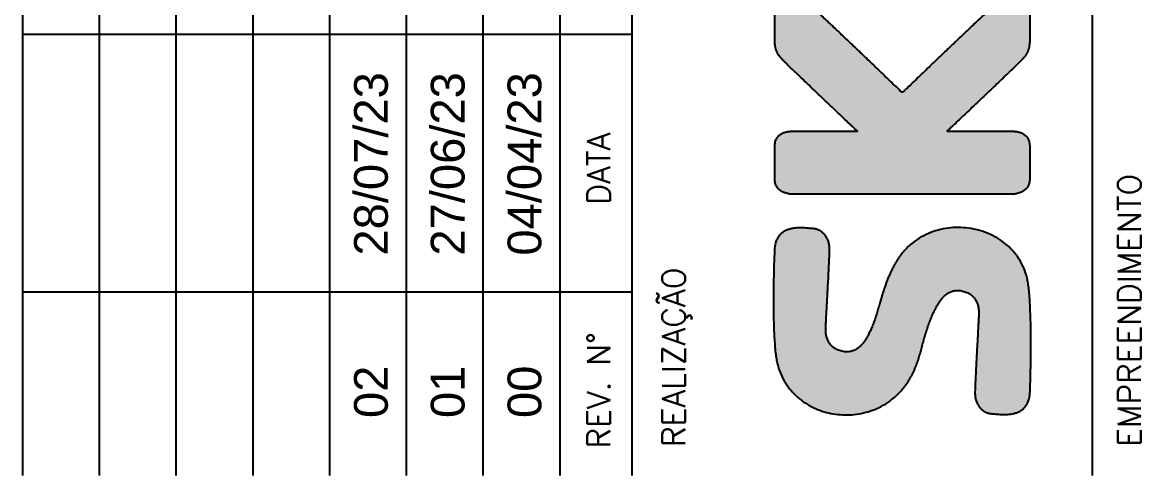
# Model space of a CAD drawing. Header units: millimetres. Extents: x -832 to 3668, y -1574 to 5296.
# Drawn here: x 2733 to 3099.2, y 4398.1 to 4545.9 of the extents above; entities that cross this region are included whole.
import ezdxf

# ---------------------------------------------------------------- set-up
doc = ezdxf.new("R2010")
doc.units = ezdxf.units.MM
doc.header["$LTSCALE"] = 50
for name, color, linetype in [('CARIMBO', 7, 'Continuous'), ('CB', 7, 'Continuous'), ('logo', 10, 'Continuous')]:
    doc.layers.add(name, color=color, linetype=linetype)
doc.styles.add('AR-REF', font='arial.ttf')
doc.styles.add('STYLE3', font='romans.shx')
pattern_1 = [(0, (0, 0), (0, 6.985), [5.08, -1.905]), (90, (0, 0), (-6.985, 4e-16), [5.08, -1.905])]

# ---------------------------------------------------------------- blocks, each defined once
blk = doc.blocks.new('logo skr')
at = {"layer": 'logo'}
h = blk.add_hatch(color=7, dxfattribs=at)
edge = h.paths.add_edge_path()
edge.add_spline(control_points=[(1.762, 2.671), (1.778, 2.666), (1.811, 2.657), (1.861, 2.642), (1.913, 2.628), (1.967, 2.612), (2.022, 2.596), (2.079, 2.58), (2.137, 2.562), (2.197, 2.542), (2.257, 2.522), (2.318, 2.499), (2.38, 2.475), (2.443, 2.449), (2.505, 2.42), (2.568, 2.389), (2.631, 2.356), (2.732, 2.298), (2.862, 2.205), (3.004, 2.065), (3.118, 1.908), (3.206, 1.739), (3.268, 1.56), (3.304, 1.376), (3.316, 1.189), (3.303, 1.003), (3.267, 0.821), (3.207, 0.645), (3.124, 0.48), (3.019, 0.329), (2.892, 0.194), (2.743, 0.08), (2.573, -0.01), (2.42, -0.062), (2.286, -0.087), (2.172, -0.101), (2.041, -0.112), (1.894, -0.121), (1.737, -0.127), (1.571, -0.132), (1.402, -0.135), (1.231, -0.136), (1.064, -0.136), (0.903, -0.134), (0.753, -0.132), (0.616, -0.13), (0.496, -0.127), (0.397, -0.123), (0.322, -0.12), (0.253, -0.117), (0.186, -0.107), (0.115, -0.084), (0.056, -0.052), (0.008, -0.012), (-0.03, 0.035), (-0.058, 0.087), (-0.079, 0.143), (-0.094, 0.201), (-0.102, 0.259), (-0.106, 0.318), (-0.107, 0.375), (-0.105, 0.429), (-0.101, 0.479), (-0.097, 0.524), (-0.093, 0.562), (-0.09, 0.594), (-0.088, 0.622), (-0.081, 0.648), (-0.072, 0.674), (-0.059, 0.7), (-0.044, 0.725), (-0.026, 0.748), (-0.006, 0.771), (0.017, 0.792), (0.042, 0.812), (0.069, 0.83), (0.098, 0.846), (0.128, 0.859), (0.16, 0.87), (0.194, 0.878), (0.229, 0.884), (0.268, 0.886), (0.318, 0.885), (0.382, 0.883), (0.461, 0.88), (0.554, 0.876), (0.657, 0.871), (0.768, 0.866), (0.884, 0.86), (1.003, 0.853), (1.122, 0.847), (1.238, 0.84), (1.349, 0.834), (1.452, 0.829), (1.545, 0.824), (1.624, 0.82), (1.688, 0.817), (1.736, 0.815), (1.776, 0.815), (1.811, 0.817), (1.845, 0.822), (1.879, 0.829), (1.912, 0.838), (1.943, 0.85), (1.974, 0.865), (2.002, 0.882), (2.029, 0.902), (2.054, 0.926), (2.077, 0.952), (2.098, 0.982), (2.116, 1.015), (2.132, 1.051), (2.145, 1.09), (2.158, 1.141), (2.164, 1.201), (2.158, 1.267), (2.139, 1.329), (2.107, 1.387), (2.064, 1.441), (2.011, 1.491), (1.949, 1.538), (1.878, 1.583), (1.799, 1.624), (1.713, 1.664), (1.621, 1.701), (1.524, 1.736), (1.421, 1.77), (1.315, 1.802), (1.205, 1.833), (1.116, 1.857), (1.047, 1.876), (1, 1.889), (0.953, 1.902), (0.905, 1.917), (0.856, 1.933), (0.806, 1.951), (0.756, 1.97), (0.706, 1.991), (0.656, 2.014), (0.606, 2.04), (0.555, 2.067), (0.505, 2.098), (0.455, 2.131), (0.406, 2.167), (0.356, 2.206), (0.28, 2.273), (0.183, 2.375), (0.082, 2.519), (0.001, 2.674), (-0.059, 2.836), (-0.097, 3.004), (-0.115, 3.175), (-0.112, 3.346), (-0.09, 3.516), (-0.046, 3.681), (0.017, 3.839), (0.101, 3.987), (0.204, 4.124), (0.328, 4.246), (0.471, 4.351), (0.635, 4.436), (0.783, 4.488), (0.913, 4.514), (1.027, 4.529), (1.158, 4.541), (1.304, 4.551), (1.462, 4.557), (1.627, 4.562), (1.797, 4.564), (1.968, 4.565), (2.135, 4.565), (2.296, 4.563), (2.447, 4.56), (2.584, 4.557), (2.704, 4.553), (2.803, 4.55), (2.878, 4.546), (2.946, 4.543), (3.014, 4.533), (3.085, 4.51), (3.144, 4.478), (3.192, 4.437), (3.229, 4.39), (3.258, 4.338), (3.279, 4.283), (3.293, 4.225), (3.302, 4.166), (3.306, 4.108), (3.306, 4.051), (3.304, 3.997), (3.301, 3.947), (3.296, 3.902), (3.292, 3.864), (3.29, 3.832), (3.287, 3.804), (3.281, 3.777), (3.271, 3.751), (3.259, 3.726), (3.244, 3.701), (3.226, 3.677), (3.206, 3.655), (3.183, 3.633), (3.158, 3.614), (3.131, 3.596), (3.102, 3.58), (3.072, 3.567), (3.039, 3.556), (3.006, 3.547), (2.971, 3.542), (2.931, 3.54), (2.882, 3.541), (2.818, 3.543), (2.738, 3.546), (2.646, 3.55), (2.542, 3.555), (2.431, 3.56), (2.315, 3.566), (2.196, 3.573), (2.078, 3.579), (1.961, 3.585), (1.851, 3.591), (1.748, 3.597), (1.655, 3.602), (1.576, 3.606), (1.512, 3.608), (1.463, 3.611), (1.424, 3.611), (1.389, 3.608), (1.354, 3.604), (1.32, 3.597), (1.287, 3.588), (1.255, 3.576), (1.225, 3.561), (1.196, 3.544), (1.169, 3.524), (1.144, 3.5), (1.121, 3.474), (1.1, 3.444), (1.082, 3.411), (1.067, 3.375), (1.054, 3.335), (1.044, 3.291), (1.038, 3.243), (1.039, 3.193), (1.047, 3.145), (1.062, 3.099), (1.084, 3.056), (1.113, 3.014), (1.148, 2.973), (1.191, 2.935), (1.24, 2.898), (1.295, 2.862), (1.357, 2.828), (1.426, 2.794), (1.501, 2.762), (1.582, 2.731), (1.67, 2.7), (1.731, 2.681), (1.762, 2.671)], knot_values=[0, 0, 0, 0, 0.050006, 0.102092, 0.15617, 0.212119, 0.269862, 0.329262, 0.390241, 0.452684, 0.516548, 0.581716, 0.648157, 0.715799, 0.784639, 0.854638, 0.925811, 0.998171, 1.204417, 1.402246, 1.594745, 1.784152, 1.971989, 2.159064, 2.34571, 2.531871, 2.717398, 2.902063, 3.085899, 3.269284, 3.453168, 3.639231, 3.829987, 4.02878, 4.122668, 4.237838, 4.371055, 4.518926, 4.677952, 4.844664, 5.015514, 5.186959, 5.355432, 5.517389, 5.66927, 5.80751, 5.928526, 6.028775, 6.104675, 6.152669, 6.235568, 6.308569, 6.374507, 6.436097, 6.495513, 6.554341, 6.613384, 6.672844, 6.732354, 6.791261, 6.848595, 6.903254, 6.953967, 6.999416, 7.038212, 7.068978, 7.095451, 7.122455, 7.150099, 7.178434, 7.207485, 7.237239, 7.267667, 7.298756, 7.330458, 7.362733, 7.395575, 7.428967, 7.462946, 7.497545, 7.532844, 7.568931, 7.615531, 7.680437, 7.76106, 7.854771, 7.958967, 8.071005, 8.188273, 8.308127, 8.427979, 8.545167, 8.657086, 8.761093, 8.85459, 8.934924, 8.999494, 9.045656, 9.08153, 9.116888, 9.151745, 9.186109, 9.22005, 9.253637, 9.287025, 9.320371, 9.353933, 9.387974, 9.422803, 9.458785, 9.496269, 9.535646, 9.577296, 9.621598, 9.691087, 9.756307, 9.82012, 9.885119, 9.953245, 10.025879, 10.103769, 10.187244, 10.276295, 10.370742, 10.470205, 10.574237, 10.682268, 10.793717, 10.907939, 11.024301, 11.071739, 11.120268, 11.169821, 11.22038, 11.271881, 11.324341, 11.377731, 11.432089, 11.487394, 11.543736, 11.601155, 11.659758, 11.719609, 11.780879, 11.843673, 11.908202, 12.086857, 12.262238, 12.435676, 12.60806, 12.779843, 12.951248, 13.12226, 13.292838, 13.462913, 13.632644, 13.802393, 13.972934, 14.145494, 14.321846, 14.504319, 14.695748, 14.789576, 14.904605, 15.037696, 15.185458, 15.344461, 15.51118, 15.682082, 15.853603, 16.022219, 16.184323, 16.336371, 16.474757, 16.595938, 16.696296, 16.772271, 16.820278, 16.903202, 16.976211, 17.042166, 17.103729, 17.163167, 17.221984, 17.281033, 17.340472, 17.4, 17.458906, 17.516256, 17.5709, 17.62162, 17.66707, 17.705875, 17.736627, 17.76312, 17.790124, 17.817762, 17.84609, 17.875142, 17.904893, 17.935327, 17.966417, 17.998121, 18.030396, 18.063235, 18.096642, 18.130619, 18.165223, 18.200522, 18.236632, 18.283207, 18.348114, 18.428729, 18.522447, 18.626628, 18.738674, 18.855942, 18.975813, 19.095647, 19.212835, 19.324747, 19.42877, 19.522251, 19.602602, 19.667171, 19.71335, 19.74924, 19.784706, 19.819714, 19.854277, 19.888407, 19.922187, 19.955739, 19.989242, 20.022907, 20.057001, 20.091846, 20.127786, 20.165221, 20.20453, 20.246117, 20.290386, 20.34199, 20.391142, 20.438938, 20.486527, 20.535073, 20.585576, 20.638967, 20.695972, 20.757204, 20.823077, 20.893977, 20.970112, 21.051732, 21.138926, 21.231843, 21.330519, 21.330519, 21.330519, 21.330519], degree=3, periodic=0)
h = blk.add_hatch(color=7, dxfattribs=at)
edge = h.paths.add_edge_path()
edge.add_spline(control_points=[(5.812, 2.173), (5.812, 2.173), (5.811, 2.174), (5.811, 2.174), (5.81, 2.175), (5.809, 2.177), (5.807, 2.178), (5.806, 2.18), (5.804, 2.183), (5.802, 2.186), (5.8, 2.188), (5.798, 2.192), (5.797, 2.195), (5.795, 2.198), (5.794, 2.202), (5.793, 2.205), (5.793, 2.209), (5.792, 2.213), (5.793, 2.217), (5.793, 2.22), (5.794, 2.224), (5.795, 2.227), (5.796, 2.23), (5.798, 2.233), (5.799, 2.236), (5.801, 2.239), (5.803, 2.241), (5.804, 2.243), (5.806, 2.245), (5.808, 2.247), (5.809, 2.249), (5.81, 2.25), (5.811, 2.251), (5.817, 2.259), (5.845, 2.283), (5.897, 2.342), (5.985, 2.43), (6.097, 2.548), (6.232, 2.687), (6.382, 2.844), (6.545, 3.014), (6.714, 3.191), (6.884, 3.371), (7.052, 3.548), (7.211, 3.717), (7.356, 3.874), (7.483, 4.013), (7.588, 4.129), (7.664, 4.217), (7.715, 4.281), (7.744, 4.331), (7.759, 4.374), (7.763, 4.411), (7.756, 4.443), (7.741, 4.469), (7.719, 4.49), (7.692, 4.506), (7.663, 4.518), (7.631, 4.528), (7.598, 4.534), (7.567, 4.538), (7.538, 4.541), (7.513, 4.542), (7.494, 4.542), (7.481, 4.542), (7.473, 4.542), (7.464, 4.542), (7.449, 4.542), (7.423, 4.542), (7.39, 4.542), (7.349, 4.542), (7.302, 4.542), (7.251, 4.542), (7.195, 4.542), (7.138, 4.542), (7.079, 4.542), (7.019, 4.542), (6.961, 4.542), (6.905, 4.542), (6.852, 4.542), (6.803, 4.542), (6.759, 4.542), (6.72, 4.541), (6.684, 4.539), (6.651, 4.536), (6.62, 4.531), (6.592, 4.525), (6.566, 4.518), (6.541, 4.509), (6.518, 4.5), (6.497, 4.489), (6.476, 4.477), (6.457, 4.464), (6.438, 4.45), (6.419, 4.436), (6.401, 4.42), (6.383, 4.403), (6.36, 4.382), (6.326, 4.348), (6.274, 4.294), (6.203, 4.221), (6.116, 4.13), (6.017, 4.027), (5.909, 3.914), (5.796, 3.795), (5.681, 3.674), (5.566, 3.554), (5.456, 3.438), (5.355, 3.331), (5.264, 3.235), (5.189, 3.158), (5.127, 3.088), (5.097, 3.065), (5.069, 3.025), (5.072, 3.049), (5.07, 3.071), (5.071, 3.114), (5.071, 3.168), (5.071, 3.234), (5.071, 3.31), (5.071, 3.394), (5.071, 3.484), (5.071, 3.578), (5.071, 3.675), (5.071, 3.773), (5.071, 3.869), (5.071, 3.963), (5.071, 4.052), (5.071, 4.134), (5.071, 4.194), (5.071, 4.233), (5.07, 4.257), (5.067, 4.281), (5.064, 4.308), (5.058, 4.335), (5.051, 4.362), (5.041, 4.39), (5.028, 4.416), (5.012, 4.442), (4.993, 4.466), (4.969, 4.487), (4.942, 4.506), (4.91, 4.521), (4.874, 4.533), (4.832, 4.54), (4.791, 4.542), (4.751, 4.542), (4.714, 4.542), (4.679, 4.542), (4.644, 4.542), (4.609, 4.542), (4.575, 4.542), (4.541, 4.542), (4.506, 4.542), (4.472, 4.542), (4.436, 4.542), (4.4, 4.542), (4.363, 4.542), (4.325, 4.542), (4.285, 4.542), (4.244, 4.542), (4.201, 4.542), (4.16, 4.54), (4.122, 4.533), (4.088, 4.521), (4.058, 4.506), (4.031, 4.487), (4.008, 4.465), (3.988, 4.441), (3.972, 4.415), (3.958, 4.389), (3.946, 4.361), (3.937, 4.334), (3.93, 4.307), (3.925, 4.281), (3.922, 4.256), (3.92, 4.233), (3.92, 4.219), (3.92, 4.212)], knot_values=[0, 0, 0, 0, 0.00015, 0.000599, 0.001305, 0.002259, 0.003407, 0.00474, 0.006223, 0.007833, 0.009536, 0.01132, 0.013151, 0.015024, 0.016905, 0.018798, 0.020689, 0.022586, 0.024431, 0.026243, 0.02802, 0.029773, 0.031488, 0.033163, 0.034786, 0.03635, 0.037832, 0.039222, 0.040503, 0.041655, 0.042655, 0.043486, 0.044129, 0.044563, 0.058868, 0.099426, 0.162686, 0.245108, 0.343144, 0.45325, 0.571883, 0.695497, 0.820549, 0.943494, 1.060789, 1.168904, 1.264279, 1.343398, 1.402733, 1.438828, 1.466469, 1.488575, 1.506556, 1.522037, 1.536592, 1.551357, 1.566857, 1.583104, 1.599803, 1.616454, 1.632471, 1.647184, 1.65991, 1.669919, 1.676474, 1.678822, 1.681665, 1.689803, 1.702661, 1.719653, 1.74022, 1.763771, 1.789732, 1.817523, 1.846582, 1.876318, 1.906157, 1.935519, 1.963834, 1.990527, 2.015015, 2.036728, 2.056077, 2.073983, 2.090589, 2.106042, 2.120498, 2.134111, 2.147037, 2.159437, 2.171448, 2.183218, 2.194874, 2.206538, 2.218313, 2.230296, 2.242569, 2.255202, 2.277075, 2.315222, 2.367205, 2.430576, 2.502905, 2.581749, 2.664665, 2.74922, 2.832964, 2.913463, 2.988274, 3.054951, 3.11106, 3.154162, 3.18181, 3.191571, 3.196141, 3.209264, 3.230019, 3.257508, 3.290811, 3.329027, 3.371244, 3.416563, 3.464055, 3.512827, 3.561964, 3.610567, 3.657712, 3.702504, 3.744023, 3.781374, 3.79182, 3.803456, 3.81604, 3.82937, 3.843244, 3.857521, 3.872068, 3.886833, 3.901789, 3.917038, 3.932733, 3.949145, 3.9666, 3.985522, 4.00634, 4.029525, 4.04823, 4.066403, 4.084143, 4.10156, 4.118742, 4.135812, 4.152864, 4.170009, 4.187336, 4.204966, 4.222994, 4.241533, 4.260671, 4.280533, 4.301206, 4.322805, 4.343833, 4.363066, 4.38091, 4.397749, 4.413897, 4.429609, 4.445045, 4.460281, 4.475338, 4.490153, 4.50464, 4.518652, 4.532033, 4.544586, 4.556111, 4.566383, 4.566383, 4.566383, 4.566383], degree=3, periodic=0)
edge.add_line((3.92, 4.212), (3.92, 0.214))
edge.add_line((3.92, 0.214), (3.92, 0.194))
edge.add_spline(control_points=[(3.92, 0.194), (3.921, 0.186), (3.922, 0.17), (3.925, 0.145), (3.93, 0.119), (3.937, 0.092), (3.946, 0.065), (3.958, 0.037), (3.972, 0.011), (3.988, -0.015), (4.008, -0.039), (4.031, -0.06), (4.058, -0.079), (4.088, -0.095), (4.122, -0.107), (4.16, -0.114), (4.201, -0.116), (4.244, -0.116), (4.285, -0.116), (4.325, -0.116), (4.363, -0.116), (4.4, -0.116), (4.436, -0.116), (4.472, -0.116), (4.506, -0.116), (4.541, -0.116), (4.575, -0.116), (4.609, -0.116), (4.644, -0.116), (4.679, -0.116), (4.714, -0.116), (4.751, -0.116), (4.791, -0.116), (4.832, -0.114), (4.874, -0.107), (4.91, -0.095), (4.942, -0.08), (4.969, -0.061), (4.993, -0.039), (5.012, -0.016), (5.028, 0.01), (5.041, 0.036), (5.051, 0.064), (5.058, 0.091), (5.064, 0.118), (5.067, 0.145), (5.07, 0.17), (5.071, 0.193), (5.071, 0.232), (5.071, 0.292), (5.071, 0.374), (5.071, 0.463), (5.071, 0.557), (5.071, 0.654), (5.071, 0.751), (5.071, 0.848), (5.071, 0.943), (5.071, 1.033), (5.071, 1.116), (5.071, 1.192), (5.071, 1.258), (5.071, 1.312), (5.07, 1.355), (5.072, 1.377), (5.069, 1.401), (5.097, 1.361), (5.127, 1.339), (5.188, 1.269), (5.263, 1.192), (5.354, 1.096), (5.456, 0.989), (5.565, 0.874), (5.679, 0.754), (5.795, 0.633), (5.908, 0.514), (6.016, 0.402), (6.115, 0.298), (6.202, 0.208), (6.273, 0.134), (6.326, 0.08), (6.361, 0.045), (6.384, 0.023), (6.402, 0.007), (6.42, -0.009), (6.438, -0.024), (6.457, -0.038), (6.477, -0.051), (6.497, -0.063), (6.519, -0.073), (6.541, -0.083), (6.566, -0.092), (6.592, -0.099), (6.621, -0.105), (6.651, -0.11), (6.684, -0.113), (6.72, -0.115), (6.759, -0.116), (6.803, -0.116), (6.852, -0.116), (6.905, -0.116), (6.961, -0.116), (7.019, -0.116), (7.079, -0.116), (7.138, -0.116), (7.195, -0.116), (7.251, -0.116), (7.302, -0.116), (7.349, -0.116), (7.39, -0.116), (7.423, -0.116), (7.449, -0.116), (7.464, -0.116), (7.473, -0.116), (7.481, -0.116), (7.494, -0.116), (7.513, -0.116), (7.538, -0.114), (7.567, -0.112), (7.598, -0.108), (7.631, -0.101), (7.663, -0.092), (7.692, -0.079), (7.719, -0.063), (7.741, -0.042), (7.756, -0.016), (7.763, 0.016), (7.759, 0.053), (7.744, 0.096), (7.715, 0.145), (7.663, 0.209), (7.587, 0.297), (7.483, 0.413), (7.356, 0.552), (7.21, 0.708), (7.052, 0.878), (6.884, 1.055), (6.714, 1.234), (6.545, 1.411), (6.382, 1.581), (6.232, 1.738), (6.097, 1.877), (5.985, 1.994), (5.898, 2.083), (5.844, 2.14), (5.818, 2.166), (5.812, 2.173)], knot_values=[0, 0, 0, 0, 0.011522, 0.024079, 0.037452, 0.051472, 0.065951, 0.08077, 0.095816, 0.111058, 0.126489, 0.142203, 0.158347, 0.175189, 0.19303, 0.212264, 0.233292, 0.25489, 0.275563, 0.295425, 0.314563, 0.333103, 0.35113, 0.36876, 0.386087, 0.403233, 0.420284, 0.437355, 0.454536, 0.471953, 0.489693, 0.507866, 0.526571, 0.549756, 0.570574, 0.589495, 0.606951, 0.623357, 0.639054, 0.654303, 0.669266, 0.68402, 0.698568, 0.71284, 0.726718, 0.740041, 0.752629, 0.764257, 0.774715, 0.812053, 0.853573, 0.89836, 0.94551, 0.994104, 1.04325, 1.092022, 1.139526, 1.184833, 1.227057, 1.265274, 1.298585, 1.326069, 1.346829, 1.359951, 1.36453, 1.374257, 1.401807, 1.444766, 1.500693, 1.56718, 1.641783, 1.722087, 1.805654, 1.890082, 1.97292, 2.051757, 2.124152, 2.187697, 2.239956, 2.278504, 2.300914, 2.313567, 2.325847, 2.337832, 2.349597, 2.361259, 2.372901, 2.384655, 2.396645, 2.409024, 2.42193, 2.435525, 2.449959, 2.465399, 2.481986, 2.499884, 2.519229, 2.540942, 2.56543, 2.592123, 2.620438, 2.6498, 2.679639, 2.709375, 2.738434, 2.766226, 2.792186, 2.815737, 2.836304, 2.853296, 2.866155, 2.874292, 2.877135, 2.879483, 2.886038, 2.896047, 2.908776, 2.923492, 2.939517, 2.956177, 2.972889, 2.989144, 3.004656, 3.019421, 3.033966, 3.049408, 3.067327, 3.08934, 3.116881, 3.15296, 3.212279, 3.291368, 3.386708, 3.494768, 3.612013, 3.734896, 3.859894, 3.983441, 4.102012, 4.212063, 4.310051, 4.392423, 4.455652, 4.496185, 4.510491, 4.510491, 4.510491, 4.510491], degree=3, periodic=0)
at = {"layer": 'logo', "color": 7}
for p, q in [((3.92, 0.214), (3.92, 4.212)), ((3.92, 0.194), (3.92, 0.214))]:
    blk.add_line(p, q, dxfattribs=at)
for points in [[(1.762, 2.671), (1.81, 2.657), (1.86, 2.643), (1.912, 2.628), (1.966, 2.613), (2.022, 2.597), (2.079, 2.58), (2.137, 2.562), (2.196, 2.542), (2.257, 2.521), (2.318, 2.499), (2.38, 2.475), (2.442, 2.448), (2.505, 2.42), (2.567, 2.389), (2.63, 2.356), (2.693, 2.319), (2.861, 2.199), (3.001, 2.06), (3.115, 1.904), (3.202, 1.736), (3.264, 1.559), (3.3, 1.375), (3.312, 1.189), (3.299, 1.003), (3.263, 0.822), (3.203, 0.647), (3.121, 0.482), (3.016, 0.332), (2.89, 0.198), (2.742, 0.085), (2.574, -0.005), (2.385, -0.067), (2.293, -0.085), (2.178, -0.099), (2.046, -0.111), (1.898, -0.12), (1.739, -0.127), (1.573, -0.132), (1.402, -0.134), (1.23, -0.136), (1.062, -0.135), (0.9, -0.134), (0.748, -0.132), (0.61, -0.129), (0.489, -0.126), (0.389, -0.123), (0.313, -0.12), (0.265, -0.117), (0.183, -0.104), (0.114, -0.081), (0.056, -0.049), (0.009, -0.01), (-0.028, 0.037), (-0.057, 0.088), (-0.078, 0.143), (-0.093, 0.201), (-0.101, 0.26), (-0.106, 0.318), (-0.106, 0.376), (-0.104, 0.43), (-0.101, 0.481), (-0.096, 0.526), (-0.093, 0.565), (-0.09, 0.595), (-0.087, 0.622), (-0.081, 0.648), (-0.071, 0.674), (-0.059, 0.699), (-0.044, 0.724), (-0.026, 0.748), (-0.006, 0.771), (0.017, 0.792), (0.042, 0.812), (0.069, 0.829), (0.098, 0.845), (0.128, 0.859), (0.16, 0.87), (0.194, 0.878), (0.229, 0.883), (0.265, 0.885), (0.311, 0.885), (0.376, 0.883), (0.457, 0.88), (0.551, 0.876), (0.655, 0.871), (0.766, 0.866), (0.884, 0.86), (1.003, 0.853), (1.123, 0.847), (1.24, 0.84), (1.352, 0.834), (1.456, 0.829), (1.549, 0.824), (1.629, 0.82), (1.694, 0.817), (1.74, 0.815), (1.776, 0.815), (1.811, 0.818), (1.846, 0.822), (1.879, 0.829), (1.912, 0.839), (1.943, 0.851), (1.973, 0.865), (2.002, 0.883), (2.029, 0.903), (2.053, 0.926), (2.076, 0.952), (2.097, 0.982), (2.115, 1.014), (2.131, 1.05), (2.144, 1.09), (2.155, 1.133), (2.162, 1.202), (2.156, 1.267), (2.137, 1.328), (2.106, 1.385), (2.064, 1.439), (2.011, 1.489), (1.95, 1.536), (1.879, 1.581), (1.8, 1.623), (1.715, 1.662), (1.623, 1.7), (1.525, 1.735), (1.422, 1.769), (1.316, 1.802), (1.206, 1.833), (1.093, 1.863), (1.048, 1.876), (1.001, 1.889), (0.953, 1.902), (0.905, 1.917), (0.856, 1.934), (0.807, 1.951), (0.757, 1.97), (0.707, 1.992), (0.656, 2.015), (0.606, 2.04), (0.556, 2.068), (0.506, 2.098), (0.456, 2.131), (0.406, 2.167), (0.357, 2.206), (0.309, 2.249), (0.186, 2.379), (0.085, 2.522), (0.004, 2.675), (-0.055, 2.837), (-0.094, 3.005), (-0.112, 3.175), (-0.109, 3.346), (-0.086, 3.515), (-0.043, 3.68), (0.02, 3.837), (0.104, 3.985), (0.207, 4.121), (0.33, 4.242), (0.472, 4.346), (0.634, 4.431), (0.815, 4.493), (0.907, 4.512), (1.021, 4.528), (1.153, 4.54), (1.301, 4.55), (1.459, 4.557), (1.626, 4.562), (1.797, 4.564), (1.969, 4.565), (2.137, 4.564), (2.299, 4.563), (2.451, 4.56), (2.59, 4.557), (2.711, 4.553), (2.811, 4.549), (2.887, 4.546), (2.935, 4.543), (3.017, 4.53), (3.086, 4.507), (3.144, 4.475), (3.191, 4.435), (3.228, 4.389), (3.257, 4.338), (3.278, 4.283), (3.292, 4.225), (3.301, 4.166), (3.305, 4.107), (3.306, 4.05), (3.304, 3.996), (3.3, 3.945), (3.296, 3.9), (3.292, 3.861), (3.29, 3.83), (3.287, 3.804), (3.28, 3.778), (3.271, 3.752), (3.259, 3.726), (3.243, 3.702), (3.226, 3.678), (3.205, 3.655), (3.183, 3.634), (3.158, 3.614), (3.131, 3.596), (3.102, 3.581), (3.072, 3.567), (3.039, 3.556), (3.006, 3.548), (2.971, 3.543), (2.935, 3.54), (2.888, 3.541), (2.823, 3.542), (2.743, 3.545), (2.649, 3.55), (2.545, 3.555), (2.433, 3.56), (2.316, 3.566), (2.196, 3.573), (2.077, 3.579), (1.96, 3.585), (1.848, 3.591), (1.744, 3.597), (1.651, 3.602), (1.57, 3.606), (1.506, 3.609), (1.46, 3.61), (1.424, 3.61), (1.389, 3.608), (1.354, 3.604), (1.32, 3.597), (1.287, 3.587), (1.256, 3.575), (1.225, 3.561), (1.197, 3.544), (1.17, 3.523), (1.145, 3.5), (1.122, 3.474), (1.101, 3.444), (1.083, 3.412), (1.067, 3.376), (1.055, 3.336), (1.045, 3.293), (1.039, 3.242), (1.04, 3.193), (1.048, 3.145), (1.063, 3.1), (1.084, 3.057), (1.113, 3.015), (1.148, 2.975), (1.19, 2.936), (1.239, 2.899), (1.294, 2.864), (1.356, 2.829), (1.424, 2.796), (1.499, 2.763), (1.581, 2.732), (1.668, 2.701), (1.762, 2.671)], [(3.92, 4.212), (3.92, 4.232), (3.922, 4.255), (3.926, 4.28), (3.931, 4.306), (3.938, 4.334), (3.947, 4.361), (3.958, 4.388), (3.972, 4.415), (3.989, 4.441), (4.008, 4.464), (4.031, 4.486), (4.058, 4.505), (4.088, 4.52), (4.121, 4.532), (4.159, 4.539), (4.201, 4.542), (4.244, 4.542), (4.286, 4.542), (4.325, 4.542), (4.364, 4.542), (4.401, 4.542), (4.437, 4.542), (4.472, 4.542), (4.507, 4.542), (4.541, 4.542), (4.575, 4.542), (4.609, 4.542), (4.643, 4.542), (4.678, 4.542), (4.714, 4.542), (4.75, 4.542), (4.788, 4.542), (4.834, 4.539), (4.875, 4.532), (4.911, 4.52), (4.942, 4.505), (4.969, 4.486), (4.992, 4.465), (5.011, 4.441), (5.027, 4.416), (5.04, 4.389), (5.05, 4.362), (5.058, 4.335), (5.064, 4.307), (5.067, 4.281), (5.07, 4.256), (5.071, 4.233), (5.071, 4.212), (5.071, 4.137), (5.071, 4.054), (5.071, 3.964), (5.071, 3.87), (5.071, 3.773), (5.071, 3.675), (5.071, 3.577), (5.071, 3.482), (5.071, 3.391), (5.071, 3.307), (5.071, 3.231), (5.071, 3.164), (5.071, 3.109), (5.071, 3.068), (5.071, 3.041), (5.071, 3.032), (5.084, 3.046), (5.122, 3.086), (5.182, 3.149), (5.259, 3.23), (5.351, 3.327), (5.454, 3.436), (5.565, 3.552), (5.68, 3.674), (5.797, 3.796), (5.911, 3.916), (6.02, 4.03), (6.12, 4.135), (6.208, 4.226), (6.28, 4.301), (6.334, 4.355), (6.365, 4.386), (6.383, 4.403), (6.401, 4.42), (6.419, 4.436), (6.438, 4.45), (6.457, 4.464), (6.476, 4.477), (6.497, 4.489), (6.518, 4.499), (6.541, 4.509), (6.565, 4.517), (6.592, 4.525), (6.62, 4.531), (6.65, 4.536), (6.683, 4.539), (6.719, 4.541), (6.758, 4.542), (6.801, 4.542), (6.85, 4.542), (6.904, 4.542), (6.96, 4.542), (7.019, 4.542), (7.079, 4.542), (7.138, 4.542), (7.196, 4.542), (7.252, 4.542), (7.304, 4.542), (7.351, 4.542), (7.392, 4.542), (7.426, 4.542), (7.452, 4.542), (7.468, 4.542), (7.474, 4.542), (7.478, 4.542), (7.491, 4.542), (7.512, 4.542), (7.537, 4.541), (7.566, 4.538), (7.598, 4.534), (7.631, 4.527), (7.663, 4.518), (7.693, 4.505), (7.719, 4.489), (7.74, 4.468), (7.755, 4.443), (7.761, 4.413), (7.758, 4.377), (7.744, 4.335), (7.717, 4.287), (7.673, 4.229), (7.596, 4.139), (7.491, 4.021), (7.362, 3.88), (7.215, 3.722), (7.054, 3.551), (6.885, 3.372), (6.713, 3.191), (6.542, 3.012), (6.378, 2.84), (6.226, 2.681), (6.09, 2.54), (5.976, 2.421), (5.888, 2.33), (5.831, 2.272), (5.811, 2.252), (5.811, 2.251), (5.81, 2.25), (5.809, 2.249), (5.808, 2.247), (5.806, 2.245), (5.805, 2.243), (5.803, 2.241), (5.801, 2.239), (5.8, 2.236), (5.798, 2.233), (5.796, 2.23), (5.795, 2.227), (5.794, 2.224), (5.793, 2.22), (5.793, 2.217), (5.792, 2.213), (5.793, 2.209), (5.793, 2.205), (5.794, 2.202), (5.795, 2.198), (5.797, 2.195), (5.799, 2.192), (5.8, 2.188), (5.802, 2.185), (5.804, 2.183), (5.806, 2.18), (5.807, 2.178), (5.809, 2.177), (5.81, 2.175), (5.811, 2.174), (5.811, 2.173), (5.812, 2.173)], [(5.812, 2.173), (5.832, 2.153), (5.888, 2.094), (5.976, 2.003), (6.09, 1.885), (6.226, 1.744), (6.379, 1.585), (6.542, 1.414), (6.713, 1.235), (6.885, 1.053), (7.054, 0.875), (7.214, 0.704), (7.362, 0.546), (7.49, 0.405), (7.596, 0.287), (7.673, 0.197), (7.717, 0.14), (7.744, 0.092), (7.758, 0.05), (7.761, 0.014), (7.755, -0.016), (7.74, -0.041), (7.719, -0.062), (7.693, -0.078), (7.663, -0.091), (7.631, -0.1), (7.598, -0.107), (7.566, -0.112), (7.537, -0.114), (7.512, -0.116), (7.491, -0.116), (7.478, -0.116), (7.474, -0.116), (7.468, -0.116), (7.452, -0.116), (7.426, -0.116), (7.392, -0.116), (7.351, -0.116), (7.304, -0.116), (7.252, -0.116), (7.196, -0.116), (7.138, -0.116), (7.079, -0.116), (7.019, -0.116), (6.96, -0.116), (6.904, -0.116), (6.85, -0.116), (6.801, -0.116), (6.758, -0.116), (6.719, -0.115), (6.683, -0.113), (6.65, -0.109), (6.62, -0.105), (6.592, -0.098), (6.566, -0.091), (6.541, -0.083), (6.518, -0.073), (6.497, -0.062), (6.477, -0.05), (6.457, -0.038), (6.438, -0.024), (6.42, -0.009), (6.402, 0.007), (6.384, 0.023), (6.365, 0.041), (6.334, 0.072), (6.28, 0.127), (6.207, 0.202), (6.119, 0.294), (6.019, 0.399), (5.91, 0.513), (5.795, 0.632), (5.679, 0.755), (5.564, 0.876), (5.453, 0.992), (5.35, 1.1), (5.259, 1.197), (5.182, 1.278), (5.122, 1.34), (5.084, 1.38), (5.071, 1.394), (5.071, 1.385), (5.071, 1.359), (5.071, 1.317), (5.071, 1.262), (5.071, 1.195), (5.071, 1.119), (5.071, 1.035), (5.071, 0.944), (5.071, 0.849), (5.071, 0.751), (5.071, 0.653), (5.071, 0.556), (5.071, 0.462), (5.071, 0.372), (5.071, 0.289), (5.071, 0.214), (5.071, 0.193), (5.07, 0.17), (5.067, 0.145), (5.064, 0.119), (5.058, 0.092), (5.05, 0.064), (5.04, 0.037), (5.027, 0.01), (5.011, -0.015), (4.992, -0.039), (4.969, -0.06), (4.942, -0.079), (4.911, -0.094), (4.875, -0.106), (4.834, -0.113), (4.788, -0.116), (4.75, -0.116), (4.714, -0.116), (4.678, -0.116), (4.643, -0.116), (4.609, -0.116), (4.575, -0.116), (4.541, -0.116), (4.507, -0.116), (4.472, -0.116), (4.437, -0.116), (4.401, -0.116), (4.364, -0.116), (4.325, -0.116), (4.286, -0.116), (4.244, -0.116), (4.201, -0.116), (4.159, -0.113), (4.121, -0.106), (4.088, -0.094), (4.058, -0.078), (4.031, -0.06), (4.008, -0.038), (3.989, -0.014), (3.972, 0.011), (3.958, 0.038), (3.947, 0.065), (3.938, 0.093), (3.931, 0.12), (3.926, 0.146), (3.922, 0.171), (3.92, 0.194)]]:
    blk.add_spline(points, degree=3, dxfattribs=at)
blk = doc.blocks.new('A$C56595B75')
at = {"layer": 'logo', "xscale": 2, "yscale": 2, "zscale": 2}
blk.add_blockref('logo skr', (40.251, 24.012), dxfattribs=at)

msp = doc.modelspace()

# ---------------------------------------------------------------- hatches: boundary and pattern name
h = msp.add_hatch()
h.set_pattern_fill('ANGLE', color=256)
h.set_pattern_definition(pattern_1)
h.paths.add_polyline_path([(2880.04, 4467), (2880.04, 4532.51), (2862.97, 4532.51), (2862.97, 4467)], flags=9)
h = msp.add_hatch()
h.set_pattern_fill('ANGLE', color=256)
h.set_pattern_definition(pattern_1)
h.paths.add_polyline_path([(2905.04, 4467), (2905.04, 4532.51), (2887.97, 4532.51), (2887.97, 4467)], flags=9)
h = msp.add_hatch()
h.set_pattern_fill('ANGLE', color=256)
h.set_pattern_definition(pattern_1)
h.paths.add_polyline_path([(2926.31, 4486.02), (2926.31, 4514.06), (2915.06, 4514.06), (2915.06, 4486.02)], flags=9)
h = msp.add_hatch()
h.set_pattern_fill('ANGLE', color=256)
h.set_pattern_definition(pattern_1)
h.paths.add_polyline_path([(3099.15, 4407.03), (3099.15, 4507.21), (3087.9, 4507.21), (3087.9, 4407.03)], flags=9)
h = msp.add_hatch()
h.set_pattern_fill('ANGLE', color=256)
h.set_pattern_definition(pattern_1)
h.paths.add_polyline_path([(2954.21, 4406.01), (2954.21, 4474.23), (2937.06, 4474.23), (2937.06, 4406.01)], flags=9)
h = msp.add_hatch()
h.set_pattern_fill('ANGLE', color=256)
h.set_pattern_definition(pattern_1)
h.paths.add_polyline_path([(2926.31, 4406.5), (2926.31, 4450.25), (2915.06, 4450.25), (2915.06, 4406.5)], flags=9)
h = msp.add_hatch()
h.set_pattern_fill('ANGLE', color=256)
h.set_pattern_definition(pattern_1)
h.paths.add_polyline_path([(2880, 4414.08), (2880, 4436.79), (2863.15, 4436.79), (2863.15, 4414.08)], flags=9)
h = msp.add_hatch()
h.set_pattern_fill('ANGLE', color=256)
h.set_pattern_definition(pattern_1)
h.paths.add_polyline_path([(2905, 4414.08), (2905, 4436.79), (2888.15, 4436.79), (2888.15, 4414.08)], flags=9)

# ---------------------------------------------------------------- linework, layer by layer
at = {"layer": 'CARIMBO', "color": 6}
for p, q in [((2907.99, 5248.14), (2907.99, 4398.14)), ((2931.49, 5248.14), (2931.49, 4398.14)), ((3081.49, 5248.14), (3081.49, 4398.14))]:
    msp.add_line(p, q, dxfattribs=at)
at = {"layer": 'CARIMBO', "color": 1}
for p, q in [((2732.99, 5246.64), (2732.99, 4398.14)), ((2757.99, 5246.64), (2757.99, 4398.14)), ((2782.99, 5246.64), (2782.99, 4398.14)), ((2807.99, 5246.64), (2807.99, 4398.14)), ((2832.99, 5246.64), (2832.99, 4398.14)), ((2857.99, 5246.64), (2857.99, 4398.14)), ((2882.99, 5246.64), (2882.99, 4398.14)), ((2732.99, 4542.02), (2931.49, 4542.02)), ((2732.99, 4458.09), (2931.49, 4458.09))]:
    msp.add_line(p, q, dxfattribs=at)

# ---------------------------------------------------------------- block references
at = {"layer": 'CB', "xscale": 8.919655194696036, "yscale": 8.919655194696036, "zscale": 8.919655194696036, "rotation": 90}
msp.add_blockref('A$C56595B75', (3273.24, 4060.91), dxfattribs=at)

# ---------------------------------------------------------------- texts
at = {"layer": 'CARIMBO', "color": 2, "style": 'STYLE3'}
for s, p in [('DATA', (2924.43, 4486.47)), ('EMPREENDIMENTO', (3097.28, 4407.48)), ('REALIZAÇÃO', (2948.85, 4407.44)), ('REV. N°', (2924.43, 4406.95))]:
    msp.add_text(s, height=7.5, rotation=90, dxfattribs=at).set_placement(p)
at = {"layer": 'CARIMBO', "color": 3, "style": 'AR-REF'}
for tag, p in [('28/07/23', (2852, 4469.85)), ('27/06/23', (2877, 4469.85)), ('04/04/23', (2902, 4469.85)), ('02', (2852, 4416.89)), ('01', (2877, 4416.89)), ('00', (2902, 4416.89))]:
    msp.add_attdef(tag, p, '', height=11, rotation=90, dxfattribs=at)

doc.saveas('drawing.dxf')
